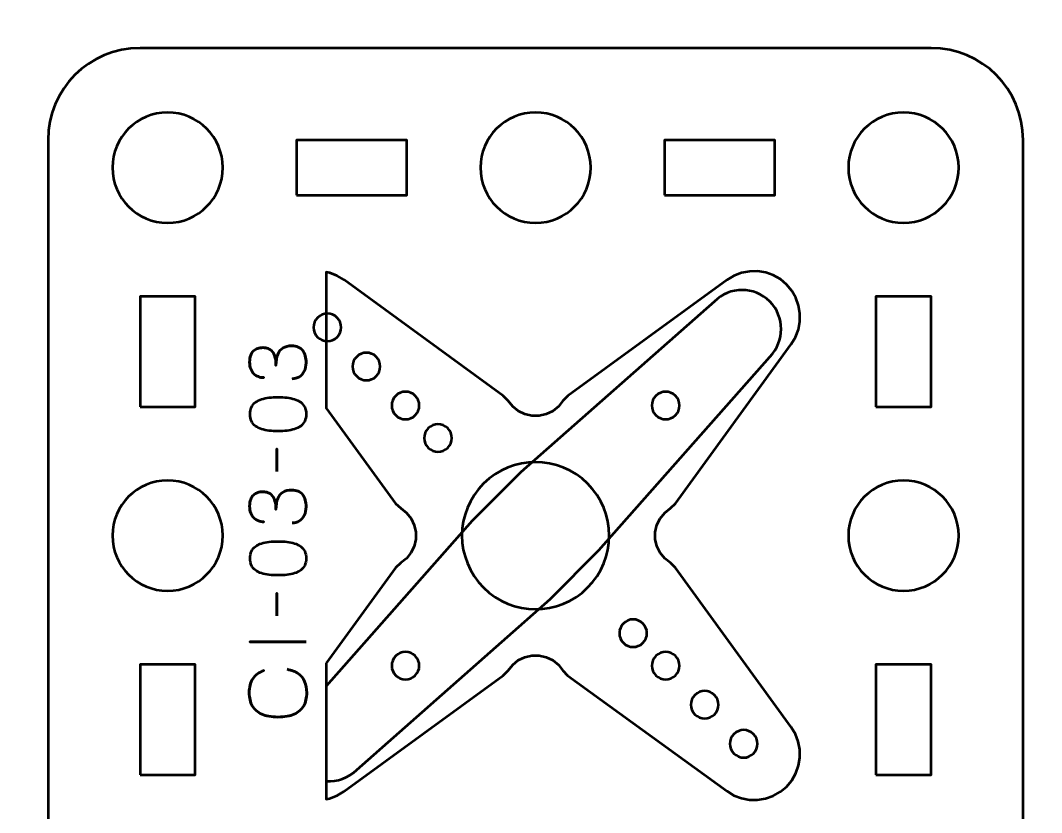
# Model space of a CAD drawing. Header units: centimetres. Extents: x -21 to 0, y -29.7 to 0.
# Drawn here: x -11.7 to -6.15, y -27.16 to -22.85 of the extents above; entities that cross this region are included whole.
import ezdxf

# ---------------------------------------------------------------- set-up
doc = ezdxf.new("R2010")
doc.units = ezdxf.units.CM
doc.header["$MEASUREMENT"] = 0
doc.layers.add('Layer 1', color=7, linetype='Continuous')

msp = doc.modelspace()

# ---------------------------------------------------------------- linework, layer by layer
at = {"layer": 'Layer 1', "color": 22, "lineweight": 53}
msp.add_open_spline([(-21.00001, -29.19995), (-21.00001, -29.19995), (-21.00001, -0.49992), (-21.00001, -0.49992), (-21.00001, -0.49992), (-21.00001, -0.22295), (-20.77692, 0.00004), (-20.49992, 0.00004), (-20.49992, 0.00004), (-20.49992, 0.00004), (-0.50006, 0.00004), (-0.50006, 0.00004), (-0.50006, 0.00004), (-0.22292, 0.00004), (0.00004, -0.22295), (0.00004, -0.49992), (0.00004, -0.49992), (0.00004, -0.49992), (0.00004, -29.19995), (0.00004, -29.19995), (0.00004, -29.19995), (0.00004, -29.47695), (-0.22292, -29.70004), (-0.50006, -29.70004), (-0.50006, -29.70004), (-0.50006, -29.70004), (-20.49992, -29.70004), (-20.49992, -29.70004), (-20.49992, -29.70004), (-20.77692, -29.70004), (-21.00001, -29.47695), (-21.00001, -29.19995)], degree=3, knots=[0, 0, 0, 0, 0.125, 0.125, 0.125, 0.125, 0.25, 0.25, 0.25, 0.25, 0.375, 0.375, 0.375, 0.375, 0.5, 0.5, 0.5, 0.5, 0.625, 0.625, 0.625, 0.625, 0.75, 0.75, 0.75, 0.75, 0.875, 0.875, 0.875, 0.875, 1, 1, 1, 1], dxfattribs=at)
at = {"layer": 'Layer 1', "color": 2, "lineweight": 53}
msp.add_open_spline([(-11.55001, -27.79994), (-11.55001, -27.79994), (-11.55001, -23.50007), (-11.55001, -23.50007), (-11.55001, -23.50007), (-11.55001, -23.22293), (-11.32692, -22.99997), (-11.04992, -22.99997), (-11.04992, -22.99997), (-11.04992, -22.99997), (-6.75005, -22.99997), (-6.75005, -22.99997), (-6.75005, -22.99997), (-6.47291, -22.99997), (-6.24995, -23.22293), (-6.24995, -23.50007), (-6.24995, -23.50007), (-6.24995, -23.50007), (-6.24995, -27.79994), (-6.24995, -27.79994), (-6.24995, -27.79994), (-6.24995, -28.07694), (-6.47291, -28.30003), (-6.75005, -28.30003), (-6.75005, -28.30003), (-6.75005, -28.30003), (-11.04992, -28.30003), (-11.04992, -28.30003), (-11.04992, -28.30003), (-11.32692, -28.30003), (-11.55001, -28.07694), (-11.55001, -27.79994)], degree=3, knots=[0, 0, 0, 0, 0.125, 0.125, 0.125, 0.125, 0.25, 0.25, 0.25, 0.25, 0.375, 0.375, 0.375, 0.375, 0.5, 0.5, 0.5, 0.5, 0.625, 0.625, 0.625, 0.625, 0.75, 0.75, 0.75, 0.75, 0.875, 0.875, 0.875, 0.875, 1, 1, 1, 1], dxfattribs=at)
at = {"layer": 'Layer 1', "lineweight": 53}
for points in [[(-10.89998, -23.35), (-10.73421, -23.35), (-10.59998, -23.48433), (-10.59998, -23.65), (-10.59998, -23.65), (-10.59998, -23.81563), (-10.73421, -23.95), (-10.89998, -23.95), (-10.89998, -23.95), (-11.06565, -23.95), (-11.19999, -23.81563), (-11.19999, -23.65), (-11.19999, -23.65), (-11.19999, -23.48433), (-11.06565, -23.35), (-10.89998, -23.35)], [(-8.89991, -23.35), (-8.73428, -23.35), (-8.59991, -23.48433), (-8.59991, -23.65), (-8.59991, -23.65), (-8.59991, -23.81563), (-8.73428, -23.95), (-8.89991, -23.95), (-8.89991, -23.95), (-9.06568, -23.95), (-9.19991, -23.81563), (-9.19991, -23.65), (-9.19991, -23.65), (-9.19991, -23.48433), (-9.06568, -23.35), (-8.89991, -23.35)], [(-6.89998, -23.35), (-6.73431, -23.35), (-6.59998, -23.48433), (-6.59998, -23.65), (-6.59998, -23.65), (-6.59998, -23.81563), (-6.73431, -23.95), (-6.89998, -23.95), (-6.89998, -23.95), (-7.06561, -23.95), (-7.19998, -23.81563), (-7.19998, -23.65), (-7.19998, -23.65), (-7.19998, -23.48433), (-7.06561, -23.35), (-6.89998, -23.35)], [(-10.19997, -23.80007), (-10.19997, -23.80007), (-10.19997, -23.50007), (-10.19997, -23.50007), (-10.19997, -23.50007), (-10.19997, -23.50007), (-9.59996, -23.50007), (-9.59996, -23.50007), (-9.59996, -23.50007), (-9.59996, -23.50007), (-9.59996, -23.80007), (-9.59996, -23.80007), (-9.59996, -23.80007), (-9.59996, -23.80007), (-10.19997, -23.80007), (-10.19997, -23.80007)], [(-8.2, -23.80007), (-8.2, -23.80007), (-8.2, -23.50007), (-8.2, -23.50007), (-8.2, -23.50007), (-8.2, -23.50007), (-7.6, -23.50007), (-7.6, -23.50007), (-7.6, -23.50007), (-7.6, -23.50007), (-7.6, -23.80007), (-7.6, -23.80007), (-7.6, -23.80007), (-7.6, -23.80007), (-8.2, -23.80007), (-8.2, -23.80007)], [(-11.04992, -24.95002), (-11.04992, -24.95002), (-11.04992, -24.35002), (-11.04992, -24.35002), (-11.04992, -24.35002), (-11.04992, -24.35002), (-10.74991, -24.35002), (-10.74991, -24.35002), (-10.74991, -24.35002), (-10.74991, -24.35002), (-10.74991, -24.95002), (-10.74991, -24.95002), (-10.74991, -24.95002), (-10.74991, -24.95002), (-11.04992, -24.95002), (-11.04992, -24.95002)], [(-7.05005, -24.95002), (-7.05005, -24.95002), (-7.05005, -24.35002), (-7.05005, -24.35002), (-7.05005, -24.35002), (-7.05005, -24.35002), (-6.75005, -24.35002), (-6.75005, -24.35002), (-6.75005, -24.35002), (-6.75005, -24.35002), (-6.75005, -24.95002), (-6.75005, -24.95002), (-6.75005, -24.95002), (-6.75005, -24.95002), (-7.05005, -24.95002), (-7.05005, -24.95002)], [(-10.89998, -25.34993), (-10.73421, -25.34993), (-10.59998, -25.4843), (-10.59998, -25.64993), (-10.59998, -25.64993), (-10.59998, -25.8157), (-10.73421, -25.94993), (-10.89998, -25.94993), (-10.89998, -25.94993), (-11.06565, -25.94993), (-11.19999, -25.8157), (-11.19999, -25.64993), (-11.19999, -25.64993), (-11.19999, -25.4843), (-11.06565, -25.34993), (-10.89998, -25.34993)], [(-6.89998, -25.34993), (-6.73431, -25.34993), (-6.59998, -25.4843), (-6.59998, -25.64993), (-6.59998, -25.64993), (-6.59998, -25.8157), (-6.73431, -25.94993), (-6.89998, -25.94993), (-6.89998, -25.94993), (-7.06561, -25.94993), (-7.19998, -25.8157), (-7.19998, -25.64993), (-7.19998, -25.64993), (-7.19998, -25.4843), (-7.06561, -25.34993), (-6.89998, -25.34993)], [(-11.04992, -26.94999), (-11.04992, -26.94999), (-11.04992, -26.34998), (-11.04992, -26.34998), (-11.04992, -26.34998), (-11.04992, -26.34998), (-10.74991, -26.34998), (-10.74991, -26.34998), (-10.74991, -26.34998), (-10.74991, -26.34998), (-10.74991, -26.94999), (-10.74991, -26.94999), (-10.74991, -26.94999), (-10.74991, -26.94999), (-11.04992, -26.94999), (-11.04992, -26.94999)], [(-7.05005, -26.94999), (-7.05005, -26.94999), (-7.05005, -26.34998), (-7.05005, -26.34998), (-7.05005, -26.34998), (-7.05005, -26.34998), (-6.75005, -26.34998), (-6.75005, -26.34998), (-6.75005, -26.34998), (-6.75005, -26.34998), (-6.75005, -26.94999), (-6.75005, -26.94999), (-6.75005, -26.94999), (-6.75005, -26.94999), (-7.05005, -26.94999), (-7.05005, -26.94999)]]:
    msp.add_open_spline(points, degree=3, knots=[0, 0, 0, 0, 0.25, 0.25, 0.25, 0.25, 0.5, 0.5, 0.5, 0.5, 0.75, 0.75, 0.75, 0.75, 1, 1, 1, 1], dxfattribs=at)
at = {"layer": 'Layer 1', "color": 30, "lineweight": 53}
for points, knots in [([(-10.03747, -26.34367), (-10.03747, -26.34367), (-9.66061, -25.82531), (-9.66061, -25.82531), (-9.66061, -25.82531), (-9.66061, -25.82531), (-9.6326, -25.79844), (-9.6326, -25.79844), (-9.6326, -25.79844), (-9.6326, -25.79844), (-9.60179, -25.77434), (-9.60179, -25.77434), (-9.60179, -25.77434), (-9.60179, -25.77434), (-9.57715, -25.7441), (-9.57715, -25.7441), (-9.57715, -25.7441), (-9.57715, -25.7441), (-9.55978, -25.70882), (-9.55978, -25.70882), (-9.55978, -25.70882), (-9.55978, -25.70882), (-9.55082, -25.6696), (-9.55082, -25.6696), (-9.55082, -25.6696), (-9.55082, -25.6696), (-9.55084, -25.63039), (-9.55084, -25.63039), (-9.55084, -25.63039), (-9.55084, -25.63039), (-9.55979, -25.59231), (-9.55979, -25.59231), (-9.55979, -25.59231), (-9.55979, -25.59231), (-9.5766, -25.55645), (-9.5766, -25.55645), (-9.5766, -25.55645), (-9.5766, -25.55645), (-9.6018, -25.52565), (-9.6018, -25.52565), (-9.6018, -25.52565), (-9.6018, -25.52565), (-9.6326, -25.50158), (-9.6326, -25.50158), (-9.6326, -25.50158), (-9.6326, -25.50158), (-9.66117, -25.47525), (-9.66117, -25.47525), (-9.66117, -25.47525), (-9.66117, -25.47525), (-10.03747, -24.95674), (-10.03747, -24.95674), (-10.03747, -24.95674), (-10.03747, -24.95674), (-10.03747, -24.21897), (-10.03747, -24.21897), (-10.03747, -24.21897), (-10.03747, -24.21897), (-10.01908, -24.22227), (-10.01908, -24.22227), (-10.01908, -24.22227), (-10.01908, -24.22227), (-9.9782, -24.23738), (-9.9782, -24.23738), (-9.9782, -24.23738), (-9.9782, -24.23738), (-9.94066, -24.26036), (-9.94066, -24.26036), (-9.94066, -24.26036), (-9.94066, -24.26036), (-9.07529, -24.88937), (-9.07529, -24.88937), (-9.07529, -24.88937), (-9.07529, -24.88937), (-9.04839, -24.91737), (-9.04839, -24.91737), (-9.04839, -24.91737), (-9.04839, -24.91737), (-9.02432, -24.94817), (-9.02432, -24.94817), (-9.02432, -24.94817), (-9.02432, -24.94817), (-8.99352, -24.97337), (-8.99352, -24.97337), (-8.99352, -24.97337), (-8.99352, -24.97337), (-8.95766, -24.99018), (-8.95766, -24.99018), (-8.95766, -24.99018), (-8.95766, -24.99018), (-8.91959, -24.99914), (-8.91959, -24.99914), (-8.91959, -24.99914), (-8.91959, -24.99914), (-8.88036, -24.99915), (-8.88036, -24.99915), (-8.88036, -24.99915), (-8.88036, -24.99915), (-8.84171, -24.99075), (-8.84171, -24.99075), (-8.84171, -24.99075), (-8.84171, -24.99075), (-8.80642, -24.97338), (-8.80642, -24.97338), (-8.80642, -24.97338), (-8.80642, -24.97338), (-8.77563, -24.94818), (-8.77563, -24.94818), (-8.77563, -24.94818), (-8.77563, -24.94818), (-8.75154, -24.91737), (-8.75154, -24.91737), (-8.75154, -24.91737), (-8.75154, -24.91737), (-8.72466, -24.88937), (-8.72466, -24.88937), (-8.72466, -24.88937), (-8.72466, -24.88937), (-7.85928, -24.26036), (-7.85928, -24.26036), (-7.85928, -24.26036), (-7.85928, -24.26036), (-7.82176, -24.2374), (-7.82176, -24.2374), (-7.82176, -24.2374), (-7.82176, -24.2374), (-7.78032, -24.2217), (-7.78032, -24.2217), (-7.78032, -24.2217), (-7.78032, -24.2217), (-7.73662, -24.21388), (-7.73662, -24.21388), (-7.73662, -24.21388), (-7.73662, -24.21388), (-7.69238, -24.21331), (-7.69238, -24.21331), (-7.69238, -24.21331), (-7.69238, -24.21331), (-7.64924, -24.22059), (-7.64924, -24.22059), (-7.64924, -24.22059), (-7.64924, -24.22059), (-7.60779, -24.23516), (-7.60779, -24.23516), (-7.60779, -24.23516), (-7.60779, -24.23516), (-7.56915, -24.257), (-7.56915, -24.257), (-7.56915, -24.257), (-7.56915, -24.257), (-7.53555, -24.285), (-7.53555, -24.285), (-7.53555, -24.285), (-7.53555, -24.285), (-7.50698, -24.31917), (-7.50698, -24.31917), (-7.50698, -24.31917), (-7.50698, -24.31917), (-7.48512, -24.35783), (-7.48512, -24.35783), (-7.48512, -24.35783), (-7.48512, -24.35783), (-7.47056, -24.39927), (-7.47056, -24.39927), (-7.47056, -24.39927), (-7.47056, -24.39927), (-7.46329, -24.44241), (-7.46329, -24.44241), (-7.46329, -24.44241), (-7.46329, -24.44241), (-7.46385, -24.48665), (-7.46385, -24.48665), (-7.46385, -24.48665), (-7.46385, -24.48665), (-7.47168, -24.53034), (-7.47168, -24.53034), (-7.47168, -24.53034), (-7.47168, -24.53034), (-7.48736, -24.57179), (-7.48736, -24.57179), (-7.48736, -24.57179), (-7.48736, -24.57179), (-7.51033, -24.60931), (-7.51033, -24.60931), (-7.51033, -24.60931), (-7.51033, -24.60931), (-8.13934, -25.47469), (-8.13934, -25.47469), (-8.13934, -25.47469), (-8.13934, -25.47469), (-8.16734, -25.50157), (-8.16734, -25.50157), (-8.16734, -25.50157), (-8.16734, -25.50157), (-8.19816, -25.52566), (-8.19816, -25.52566), (-8.19816, -25.52566), (-8.19816, -25.52566), (-8.22334, -25.55646), (-8.22334, -25.55646), (-8.22334, -25.55646), (-8.22334, -25.55646), (-8.24072, -25.59175), (-8.24072, -25.59175), (-8.24072, -25.59175), (-8.24072, -25.59175), (-8.24912, -25.6304), (-8.24912, -25.6304), (-8.24912, -25.6304), (-8.24912, -25.6304), (-8.24912, -25.66962), (-8.24912, -25.66962), (-8.24912, -25.66962), (-8.24912, -25.66962), (-8.24014, -25.70769), (-8.24014, -25.70769), (-8.24014, -25.70769), (-8.24014, -25.70769), (-8.22335, -25.74354), (-8.22335, -25.74354), (-8.22335, -25.74354), (-8.22335, -25.74354), (-8.19814, -25.77434), (-8.19814, -25.77434), (-8.19814, -25.77434), (-8.19814, -25.77434), (-8.16734, -25.79843), (-8.16734, -25.79843), (-8.16734, -25.79843), (-8.16734, -25.79843), (-8.1399, -25.82475), (-8.1399, -25.82475), (-8.1399, -25.82475), (-8.1399, -25.82475), (-7.51034, -26.69068), (-7.51034, -26.69068), (-7.51034, -26.69068), (-7.51034, -26.69068), (-7.48737, -26.72822), (-7.48737, -26.72822), (-7.48737, -26.72822), (-7.48737, -26.72822), (-7.47225, -26.76911), (-7.47225, -26.76911), (-7.47225, -26.76911), (-7.47225, -26.76911), (-7.46441, -26.81279), (-7.46441, -26.81279), (-7.46441, -26.81279), (-7.46441, -26.81279), (-7.46384, -26.85704), (-7.46384, -26.85704), (-7.46384, -26.85704), (-7.46384, -26.85704), (-7.47112, -26.90017), (-7.47112, -26.90017), (-7.47112, -26.90017), (-7.47112, -26.90017), (-7.4857, -26.94162), (-7.4857, -26.94162), (-7.4857, -26.94162), (-7.4857, -26.94162), (-7.50753, -26.98027), (-7.50753, -26.98027), (-7.50753, -26.98027), (-7.50753, -26.98027), (-7.53609, -27.01444), (-7.53609, -27.01444), (-7.53609, -27.01444), (-7.53609, -27.01444), (-7.56971, -27.04244), (-7.56971, -27.04244), (-7.56971, -27.04244), (-7.56971, -27.04244), (-7.60836, -27.06428), (-7.60836, -27.06428), (-7.60836, -27.06428), (-7.60836, -27.06428), (-7.6498, -27.07885), (-7.6498, -27.07885), (-7.6498, -27.07885), (-7.6498, -27.07885), (-7.69349, -27.08669), (-7.69349, -27.08669), (-7.69349, -27.08669), (-7.69349, -27.08669), (-7.73774, -27.08612), (-7.73774, -27.08612), (-7.73774, -27.08612), (-7.73774, -27.08612), (-7.78086, -27.07773), (-7.78086, -27.07773), (-7.78086, -27.07773), (-7.78086, -27.07773), (-7.82176, -27.0626), (-7.82176, -27.0626), (-7.82176, -27.0626), (-7.82176, -27.0626), (-7.85929, -27.03963), (-7.85929, -27.03963), (-7.85929, -27.03963), (-7.85929, -27.03963), (-8.72578, -26.41063), (-8.72578, -26.41063), (-8.72578, -26.41063), (-8.72578, -26.41063), (-8.75154, -26.38263), (-8.75154, -26.38263), (-8.75154, -26.38263), (-8.75154, -26.38263), (-8.77562, -26.35182), (-8.77562, -26.35182), (-8.77562, -26.35182), (-8.77562, -26.35182), (-8.80643, -26.32662), (-8.80643, -26.32662), (-8.80643, -26.32662), (-8.80643, -26.32662), (-8.84227, -26.30982), (-8.84227, -26.30982), (-8.84227, -26.30982), (-8.84227, -26.30982), (-8.88036, -26.30086), (-8.88036, -26.30086), (-8.88036, -26.30086), (-8.88036, -26.30086), (-8.91957, -26.30085), (-8.91957, -26.30085), (-8.91957, -26.30085), (-8.91957, -26.30085), (-8.95878, -26.30982), (-8.95878, -26.30982), (-8.95878, -26.30982), (-8.95878, -26.30982), (-8.99407, -26.32718), (-8.99407, -26.32718), (-8.99407, -26.32718), (-8.99407, -26.32718), (-9.02432, -26.35182), (-9.02432, -26.35182), (-9.02432, -26.35182), (-9.02432, -26.35182), (-9.0484, -26.38263), (-9.0484, -26.38263), (-9.0484, -26.38263), (-9.0484, -26.38263), (-9.07529, -26.41063), (-9.07529, -26.41063), (-9.07529, -26.41063), (-9.07529, -26.41063), (-9.94123, -27.04021), (-9.94123, -27.04021), (-9.94123, -27.04021), (-9.94123, -27.04021), (-9.97875, -27.06317), (-9.97875, -27.06317), (-9.97875, -27.06317), (-9.97875, -27.06317), (-10.0202, -27.07886), (-10.0202, -27.07886), (-10.0202, -27.07886), (-10.0202, -27.07886), (-10.03747, -27.08195), (-10.03747, -27.08195), (-10.03747, -27.08195), (-10.03747, -27.08195), (-10.03747, -26.34367), (-10.03747, -26.34367)], [0, 0, 0, 0, 0.0108696, 0.0108696, 0.0108696, 0.0108696, 0.0217391, 0.0217391, 0.0217391, 0.0217391, 0.0326087, 0.0326087, 0.0326087, 0.0326087, 0.0434783, 0.0434783, 0.0434783, 0.0434783, 0.0543478, 0.0543478, 0.0543478, 0.0543478, 0.0652174, 0.0652174, 0.0652174, 0.0652174, 0.076087, 0.076087, 0.076087, 0.076087, 0.0869565, 0.0869565, 0.0869565, 0.0869565, 0.0978261, 0.0978261, 0.0978261, 0.0978261, 0.1086957, 0.1086957, 0.1086957, 0.1086957, 0.1195652, 0.1195652, 0.1195652, 0.1195652, 0.1304348, 0.1304348, 0.1304348, 0.1304348, 0.1413043, 0.1413043, 0.1413043, 0.1413043, 0.1521739, 0.1521739, 0.1521739, 0.1521739, 0.1630435, 0.1630435, 0.1630435, 0.1630435, 0.173913, 0.173913, 0.173913, 0.173913, 0.1847826, 0.1847826, 0.1847826, 0.1847826, 0.1956522, 0.1956522, 0.1956522, 0.1956522, 0.2065217, 0.2065217, 0.2065217, 0.2065217, 0.2173913, 0.2173913, 0.2173913, 0.2173913, 0.2282609, 0.2282609, 0.2282609, 0.2282609, 0.2391304, 0.2391304, 0.2391304, 0.2391304, 0.25, 0.25, 0.25, 0.25, 0.2608696, 0.2608696, 0.2608696, 0.2608696, 0.2717391, 0.2717391, 0.2717391, 0.2717391, 0.2826087, 0.2826087, 0.2826087, 0.2826087, 0.2934783, 0.2934783, 0.2934783, 0.2934783, 0.3043478, 0.3043478, 0.3043478, 0.3043478, 0.3152174, 0.3152174, 0.3152174, 0.3152174, 0.326087, 0.326087, 0.326087, 0.326087, 0.3369565, 0.3369565, 0.3369565, 0.3369565, 0.3478261, 0.3478261, 0.3478261, 0.3478261, 0.3586957, 0.3586957, 0.3586957, 0.3586957, 0.3695652, 0.3695652, 0.3695652, 0.3695652, 0.3804348, 0.3804348, 0.3804348, 0.3804348, 0.3913043, 0.3913043, 0.3913043, 0.3913043, 0.4021739, 0.4021739, 0.4021739, 0.4021739, 0.4130435, 0.4130435, 0.4130435, 0.4130435, 0.423913, 0.423913, 0.423913, 0.423913, 0.4347826, 0.4347826, 0.4347826, 0.4347826, 0.4456522, 0.4456522, 0.4456522, 0.4456522, 0.4565217, 0.4565217, 0.4565217, 0.4565217, 0.4673913, 0.4673913, 0.4673913, 0.4673913, 0.4782609, 0.4782609, 0.4782609, 0.4782609, 0.4891304, 0.4891304, 0.4891304, 0.4891304, 0.5, 0.5, 0.5, 0.5, 0.5108696, 0.5108696, 0.5108696, 0.5108696, 0.5217391, 0.5217391, 0.5217391, 0.5217391, 0.5326087, 0.5326087, 0.5326087, 0.5326087, 0.5434783, 0.5434783, 0.5434783, 0.5434783, 0.5543478, 0.5543478, 0.5543478, 0.5543478, 0.5652174, 0.5652174, 0.5652174, 0.5652174, 0.576087, 0.576087, 0.576087, 0.576087, 0.5869565, 0.5869565, 0.5869565, 0.5869565, 0.5978261, 0.5978261, 0.5978261, 0.5978261, 0.6086957, 0.6086957, 0.6086957, 0.6086957, 0.6195652, 0.6195652, 0.6195652, 0.6195652, 0.6304348, 0.6304348, 0.6304348, 0.6304348, 0.6413043, 0.6413043, 0.6413043, 0.6413043, 0.6521739, 0.6521739, 0.6521739, 0.6521739, 0.6630435, 0.6630435, 0.6630435, 0.6630435, 0.673913, 0.673913, 0.673913, 0.673913, 0.6847826, 0.6847826, 0.6847826, 0.6847826, 0.6956522, 0.6956522, 0.6956522, 0.6956522, 0.7065217, 0.7065217, 0.7065217, 0.7065217, 0.7173913, 0.7173913, 0.7173913, 0.7173913, 0.7282609, 0.7282609, 0.7282609, 0.7282609, 0.7391304, 0.7391304, 0.7391304, 0.7391304, 0.75, 0.75, 0.75, 0.75, 0.7608696, 0.7608696, 0.7608696, 0.7608696, 0.7717391, 0.7717391, 0.7717391, 0.7717391, 0.7826087, 0.7826087, 0.7826087, 0.7826087, 0.7934783, 0.7934783, 0.7934783, 0.7934783, 0.8043478, 0.8043478, 0.8043478, 0.8043478, 0.8152174, 0.8152174, 0.8152174, 0.8152174, 0.826087, 0.826087, 0.826087, 0.826087, 0.8369565, 0.8369565, 0.8369565, 0.8369565, 0.8478261, 0.8478261, 0.8478261, 0.8478261, 0.8586957, 0.8586957, 0.8586957, 0.8586957, 0.8695652, 0.8695652, 0.8695652, 0.8695652, 0.8804348, 0.8804348, 0.8804348, 0.8804348, 0.8913043, 0.8913043, 0.8913043, 0.8913043, 0.9021739, 0.9021739, 0.9021739, 0.9021739, 0.9130435, 0.9130435, 0.9130435, 0.9130435, 0.923913, 0.923913, 0.923913, 0.923913, 0.9347826, 0.9347826, 0.9347826, 0.9347826, 0.9456522, 0.9456522, 0.9456522, 0.9456522, 0.9565217, 0.9565217, 0.9565217, 0.9565217, 0.9673913, 0.9673913, 0.9673913, 0.9673913, 0.9782609, 0.9782609, 0.9782609, 0.9782609, 0.9891304, 0.9891304, 0.9891304, 0.9891304, 1, 1, 1, 1]), ([(-8.55527, -25.72955), (-8.55527, -25.72955), (-8.82043, -25.99471), (-8.82043, -25.99471), (-8.82043, -25.99471), (-8.82043, -25.99471), (-9.87225, -26.92279), (-9.87225, -26.92279), (-9.87225, -26.92279), (-9.91742, -26.96796), (-9.97816, -26.98847), (-10.03747, -26.98433), (-10.03747, -26.98433), (-10.03747, -26.98433), (-10.03747, -26.46893), (-10.03747, -26.46893), (-10.03747, -26.46893), (-10.03747, -26.46893), (-9.24469, -25.57045), (-9.24469, -25.57045), (-9.24469, -25.57045), (-9.24469, -25.57045), (-8.97953, -25.30529), (-8.97953, -25.30529), (-8.97953, -25.30529), (-8.97953, -25.30529), (-7.92771, -24.37721), (-7.92771, -24.37721), (-7.92771, -24.37721), (-7.84495, -24.29445), (-7.70995, -24.29445), (-7.62719, -24.37721), (-7.62719, -24.37721), (-7.54443, -24.45997), (-7.54443, -24.59497), (-7.62719, -24.67773), (-7.62719, -24.67773), (-7.62719, -24.67773), (-8.55527, -25.72955), (-8.55527, -25.72955)], [0, 0, 0, 0, 0.1, 0.1, 0.1, 0.1, 0.2, 0.2, 0.2, 0.2, 0.3, 0.3, 0.3, 0.3, 0.4, 0.4, 0.4, 0.4, 0.5, 0.5, 0.5, 0.5, 0.6, 0.6, 0.6, 0.6, 0.7, 0.7, 0.7, 0.7, 0.8, 0.8, 0.8, 0.8, 0.9, 0.9, 0.9, 0.9, 1, 1, 1, 1]), ([(-10.22378, -24.79724), (-10.20854, -24.79717), (-10.19528, -24.79364), (-10.18378, -24.78666), (-10.18378, -24.78666), (-10.17235, -24.77967), (-10.16339, -24.76972), (-10.15697, -24.75674), (-10.15697, -24.75674), (-10.15055, -24.74376), (-10.1473, -24.72817), (-10.14716, -24.71003), (-10.14716, -24.71003), (-10.14716, -24.69642), (-10.14857, -24.68407), (-10.15153, -24.67285), (-10.15153, -24.67285), (-10.1545, -24.6617), (-10.15908, -24.65211), (-10.16536, -24.64399), (-10.16536, -24.64399), (-10.17164, -24.63588), (-10.17976, -24.62967), (-10.18963, -24.62523), (-10.18963, -24.62523), (-10.19958, -24.62085), (-10.21151, -24.61867), (-10.22548, -24.6186), (-10.22548, -24.6186), (-10.2441, -24.61852), (-10.25984, -24.62233), (-10.27261, -24.62988), (-10.27261, -24.62988), (-10.28538, -24.63743), (-10.29497, -24.64915), (-10.30153, -24.66488), (-10.30153, -24.66488), (-10.3081, -24.68061), (-10.31141, -24.70079), (-10.31141, -24.72527), (-10.31141, -24.72527), (-10.31134, -24.707), (-10.31303, -24.69169), (-10.31649, -24.6792), (-10.31649, -24.6792), (-10.31995, -24.66678), (-10.32482, -24.65684), (-10.33117, -24.64936), (-10.33117, -24.64936), (-10.33745, -24.64188), (-10.34493, -24.63645), (-10.35353, -24.6332), (-10.35353, -24.6332), (-10.36207, -24.62988), (-10.37145, -24.62826), (-10.38168, -24.62833), (-10.38168, -24.62833), (-10.39192, -24.62826), (-10.40137, -24.62967), (-10.41012, -24.63249), (-10.41012, -24.63249), (-10.41887, -24.63525), (-10.42656, -24.63976), (-10.43312, -24.6459), (-10.43312, -24.6459), (-10.43968, -24.65204), (-10.44483, -24.66015), (-10.4485, -24.6701), (-10.4485, -24.6701), (-10.45217, -24.68012), (-10.454, -24.69233), (-10.45407, -24.70665), (-10.45407, -24.70665), (-10.454, -24.7209), (-10.45189, -24.73339), (-10.44779, -24.74397), (-10.44779, -24.74397), (-10.4437, -24.75463), (-10.43813, -24.76337), (-10.431, -24.77043), (-10.431, -24.77043), (-10.42388, -24.77741), (-10.41576, -24.78264), (-10.40659, -24.78609), (-10.40659, -24.78609), (-10.39742, -24.78962), (-10.38768, -24.79131), (-10.37745, -24.79131), (-10.37745, -24.79131), (-10.38768, -24.79131), (-10.39742, -24.78962), (-10.40659, -24.78609), (-10.40659, -24.78609), (-10.41576, -24.78264), (-10.42388, -24.77741), (-10.431, -24.77043), (-10.431, -24.77043), (-10.43813, -24.76337), (-10.4437, -24.75463), (-10.44779, -24.74397), (-10.44779, -24.74397), (-10.45189, -24.73339), (-10.454, -24.7209), (-10.45407, -24.70665), (-10.45407, -24.70665), (-10.454, -24.69233), (-10.45217, -24.68012), (-10.4485, -24.6701), (-10.4485, -24.6701), (-10.44483, -24.66015), (-10.43968, -24.65204), (-10.43312, -24.6459), (-10.43312, -24.6459), (-10.42656, -24.63976), (-10.41887, -24.63525), (-10.41012, -24.63249), (-10.41012, -24.63249), (-10.40137, -24.62967), (-10.39192, -24.62826), (-10.38168, -24.62833), (-10.38168, -24.62833), (-10.37145, -24.62826), (-10.36207, -24.62988), (-10.35353, -24.6332), (-10.35353, -24.6332), (-10.34493, -24.63645), (-10.33745, -24.64188), (-10.33117, -24.64936), (-10.33117, -24.64936), (-10.32482, -24.65684), (-10.31995, -24.66678), (-10.31649, -24.6792), (-10.31649, -24.6792), (-10.31303, -24.69169), (-10.31134, -24.707), (-10.31141, -24.72527), (-10.31141, -24.72527), (-10.31141, -24.70079), (-10.3081, -24.68061), (-10.30153, -24.66488), (-10.30153, -24.66488), (-10.29497, -24.64915), (-10.28538, -24.63743), (-10.27261, -24.62988), (-10.27261, -24.62988), (-10.25984, -24.62233), (-10.2441, -24.61852), (-10.22548, -24.6186), (-10.22548, -24.6186), (-10.21151, -24.61867), (-10.19958, -24.62085), (-10.18963, -24.62523), (-10.18963, -24.62523), (-10.17976, -24.62967), (-10.17164, -24.63588), (-10.16536, -24.64399), (-10.16536, -24.64399), (-10.15908, -24.65211), (-10.1545, -24.6617), (-10.15153, -24.67285), (-10.15153, -24.67285), (-10.14857, -24.68407), (-10.14716, -24.69642), (-10.14716, -24.71003), (-10.14716, -24.71003), (-10.1473, -24.72817), (-10.15055, -24.74376), (-10.15697, -24.75674), (-10.15697, -24.75674), (-10.16339, -24.76972), (-10.17235, -24.77967), (-10.18378, -24.78666), (-10.18378, -24.78666), (-10.19528, -24.79364), (-10.20854, -24.79717), (-10.22378, -24.79724)], [0, 0, 0, 0, 0.0227273, 0.0227273, 0.0227273, 0.0227273, 0.0454545, 0.0454545, 0.0454545, 0.0454545, 0.0681818, 0.0681818, 0.0681818, 0.0681818, 0.0909091, 0.0909091, 0.0909091, 0.0909091, 0.1136364, 0.1136364, 0.1136364, 0.1136364, 0.1363636, 0.1363636, 0.1363636, 0.1363636, 0.1590909, 0.1590909, 0.1590909, 0.1590909, 0.1818182, 0.1818182, 0.1818182, 0.1818182, 0.2045455, 0.2045455, 0.2045455, 0.2045455, 0.2272727, 0.2272727, 0.2272727, 0.2272727, 0.25, 0.25, 0.25, 0.25, 0.2727273, 0.2727273, 0.2727273, 0.2727273, 0.2954545, 0.2954545, 0.2954545, 0.2954545, 0.3181818, 0.3181818, 0.3181818, 0.3181818, 0.3409091, 0.3409091, 0.3409091, 0.3409091, 0.3636364, 0.3636364, 0.3636364, 0.3636364, 0.3863636, 0.3863636, 0.3863636, 0.3863636, 0.4090909, 0.4090909, 0.4090909, 0.4090909, 0.4318182, 0.4318182, 0.4318182, 0.4318182, 0.4545455, 0.4545455, 0.4545455, 0.4545455, 0.4772727, 0.4772727, 0.4772727, 0.4772727, 0.5, 0.5, 0.5, 0.5, 0.5227273, 0.5227273, 0.5227273, 0.5227273, 0.5454545, 0.5454545, 0.5454545, 0.5454545, 0.5681818, 0.5681818, 0.5681818, 0.5681818, 0.5909091, 0.5909091, 0.5909091, 0.5909091, 0.6136364, 0.6136364, 0.6136364, 0.6136364, 0.6363636, 0.6363636, 0.6363636, 0.6363636, 0.6590909, 0.6590909, 0.6590909, 0.6590909, 0.6818182, 0.6818182, 0.6818182, 0.6818182, 0.7045455, 0.7045455, 0.7045455, 0.7045455, 0.7272727, 0.7272727, 0.7272727, 0.7272727, 0.75, 0.75, 0.75, 0.75, 0.7727273, 0.7727273, 0.7727273, 0.7727273, 0.7954545, 0.7954545, 0.7954545, 0.7954545, 0.8181818, 0.8181818, 0.8181818, 0.8181818, 0.8409091, 0.8409091, 0.8409091, 0.8409091, 0.8636364, 0.8636364, 0.8636364, 0.8636364, 0.8863636, 0.8863636, 0.8863636, 0.8863636, 0.9090909, 0.9090909, 0.9090909, 0.9090909, 0.9318182, 0.9318182, 0.9318182, 0.9318182, 0.9545455, 0.9545455, 0.9545455, 0.9545455, 0.9772727, 0.9772727, 0.9772727, 0.9772727, 1, 1, 1, 1]), ([(-10.14716, -24.98985), (-10.14723, -24.97504), (-10.14984, -24.96227), (-10.15492, -24.95161), (-10.15492, -24.95161), (-10.16, -24.94103), (-10.16727, -24.93221), (-10.17651, -24.92516), (-10.17651, -24.92516), (-10.18582, -24.91817), (-10.19683, -24.91267), (-10.20953, -24.90858), (-10.20953, -24.90858), (-10.22223, -24.90455), (-10.23613, -24.90166), (-10.25137, -24.90004), (-10.25137, -24.90004), (-10.26661, -24.89834), (-10.28263, -24.8975), (-10.29956, -24.89757), (-10.29956, -24.89757), (-10.31642, -24.8975), (-10.33244, -24.89834), (-10.34761, -24.90004), (-10.34761, -24.90004), (-10.36278, -24.90166), (-10.37675, -24.90455), (-10.38945, -24.90858), (-10.38945, -24.90858), (-10.40208, -24.91267), (-10.41308, -24.91817), (-10.42247, -24.92516), (-10.42247, -24.92516), (-10.43178, -24.93221), (-10.43905, -24.94103), (-10.44413, -24.95161), (-10.44413, -24.95161), (-10.44928, -24.96227), (-10.45189, -24.97504), (-10.45196, -24.98985), (-10.45196, -24.98985), (-10.45189, -25.00467), (-10.44928, -25.01744), (-10.44413, -25.0281), (-10.44413, -25.0281), (-10.43905, -25.03868), (-10.43178, -25.0475), (-10.42247, -25.05455), (-10.42247, -25.05455), (-10.41308, -25.06154), (-10.40208, -25.06704), (-10.38945, -25.07113), (-10.38945, -25.07113), (-10.37675, -25.07516), (-10.36278, -25.07805), (-10.34761, -25.07967), (-10.34761, -25.07967), (-10.33244, -25.08136), (-10.31642, -25.08221), (-10.29956, -25.08214), (-10.29956, -25.08214), (-10.28263, -25.08221), (-10.26661, -25.08136), (-10.25137, -25.07967), (-10.25137, -25.07967), (-10.23613, -25.07805), (-10.22223, -25.07516), (-10.20953, -25.07113), (-10.20953, -25.07113), (-10.19683, -25.06704), (-10.18582, -25.06154), (-10.17651, -25.05455), (-10.17651, -25.05455), (-10.16727, -25.0475), (-10.16, -25.03868), (-10.15492, -25.0281), (-10.15492, -25.0281), (-10.14984, -25.01744), (-10.14723, -25.00467), (-10.14716, -24.98985)], [0, 0, 0, 0, 0.05, 0.05, 0.05, 0.05, 0.1, 0.1, 0.1, 0.1, 0.15, 0.15, 0.15, 0.15, 0.2, 0.2, 0.2, 0.2, 0.25, 0.25, 0.25, 0.25, 0.3, 0.3, 0.3, 0.3, 0.35, 0.35, 0.35, 0.35, 0.4, 0.4, 0.4, 0.4, 0.45, 0.45, 0.45, 0.45, 0.5, 0.5, 0.5, 0.5, 0.55, 0.55, 0.55, 0.55, 0.6, 0.6, 0.6, 0.6, 0.65, 0.65, 0.65, 0.65, 0.7, 0.7, 0.7, 0.7, 0.75, 0.75, 0.75, 0.75, 0.8, 0.8, 0.8, 0.8, 0.85, 0.85, 0.85, 0.85, 0.9, 0.9, 0.9, 0.9, 0.95, 0.95, 0.95, 0.95, 1, 1, 1, 1]), ([(-10.14716, -24.98985), (-10.14723, -24.97504), (-10.14984, -24.96227), (-10.15492, -24.95161), (-10.15492, -24.95161), (-10.16, -24.94103), (-10.16727, -24.93221), (-10.17651, -24.92516), (-10.17651, -24.92516), (-10.18582, -24.91817), (-10.19683, -24.91267), (-10.20953, -24.90858), (-10.20953, -24.90858), (-10.22223, -24.90455), (-10.23613, -24.90166), (-10.25137, -24.90004), (-10.25137, -24.90004), (-10.26661, -24.89834), (-10.28263, -24.8975), (-10.29956, -24.89757), (-10.29956, -24.89757), (-10.31642, -24.8975), (-10.33244, -24.89834), (-10.34761, -24.90004), (-10.34761, -24.90004), (-10.36278, -24.90166), (-10.37675, -24.90455), (-10.38945, -24.90858), (-10.38945, -24.90858), (-10.40208, -24.91267), (-10.41308, -24.91817), (-10.42247, -24.92516), (-10.42247, -24.92516), (-10.43178, -24.93221), (-10.43905, -24.94103), (-10.44413, -24.95161), (-10.44413, -24.95161), (-10.44928, -24.96227), (-10.45189, -24.97504), (-10.45196, -24.98985), (-10.45196, -24.98985), (-10.45189, -25.00467), (-10.44928, -25.01744), (-10.44413, -25.0281), (-10.44413, -25.0281), (-10.43905, -25.03868), (-10.43178, -25.0475), (-10.42247, -25.05455), (-10.42247, -25.05455), (-10.41308, -25.06154), (-10.40208, -25.06704), (-10.38945, -25.07113), (-10.38945, -25.07113), (-10.37675, -25.07516), (-10.36278, -25.07805), (-10.34761, -25.07967), (-10.34761, -25.07967), (-10.33244, -25.08136), (-10.31642, -25.08221), (-10.29956, -25.08214), (-10.29956, -25.08214), (-10.28263, -25.08221), (-10.26661, -25.08136), (-10.25137, -25.07967), (-10.25137, -25.07967), (-10.23613, -25.07805), (-10.22223, -25.07516), (-10.20953, -25.07113), (-10.20953, -25.07113), (-10.19683, -25.06704), (-10.18582, -25.06154), (-10.17651, -25.05455), (-10.17651, -25.05455), (-10.16727, -25.0475), (-10.16, -25.03868), (-10.15492, -25.0281), (-10.15492, -25.0281), (-10.14984, -25.01744), (-10.14723, -25.00467), (-10.14716, -24.98985)], [0, 0, 0, 0, 0.05, 0.05, 0.05, 0.05, 0.1, 0.1, 0.1, 0.1, 0.15, 0.15, 0.15, 0.15, 0.2, 0.2, 0.2, 0.2, 0.25, 0.25, 0.25, 0.25, 0.3, 0.3, 0.3, 0.3, 0.35, 0.35, 0.35, 0.35, 0.4, 0.4, 0.4, 0.4, 0.45, 0.45, 0.45, 0.45, 0.5, 0.5, 0.5, 0.5, 0.55, 0.55, 0.55, 0.55, 0.6, 0.6, 0.6, 0.6, 0.65, 0.65, 0.65, 0.65, 0.7, 0.7, 0.7, 0.7, 0.75, 0.75, 0.75, 0.75, 0.8, 0.8, 0.8, 0.8, 0.85, 0.85, 0.85, 0.85, 0.9, 0.9, 0.9, 0.9, 0.95, 0.95, 0.95, 0.95, 1, 1, 1, 1]), ([(-10.30676, -25.30227), (-10.30676, -25.30227), (-10.30676, -25.17908), (-10.30676, -25.17908), (-10.30676, -25.17908), (-10.30676, -25.17908), (-10.30676, -25.30227), (-10.30676, -25.30227)], [0, 0, 0, 0, 0.5, 0.5, 0.5, 0.5, 1, 1, 1, 1]), ([(-10.22378, -25.58082), (-10.20854, -25.58075), (-10.19528, -25.57722), (-10.18378, -25.57024), (-10.18378, -25.57024), (-10.17235, -25.56325), (-10.16339, -25.5533), (-10.15697, -25.54032), (-10.15697, -25.54032), (-10.15055, -25.52734), (-10.1473, -25.51175), (-10.14716, -25.49361), (-10.14716, -25.49361), (-10.14716, -25.48), (-10.14857, -25.46765), (-10.15153, -25.45643), (-10.15153, -25.45643), (-10.1545, -25.44528), (-10.15908, -25.43569), (-10.16536, -25.42757), (-10.16536, -25.42757), (-10.17164, -25.41946), (-10.17976, -25.41325), (-10.18963, -25.40881), (-10.18963, -25.40881), (-10.19958, -25.40443), (-10.21151, -25.40225), (-10.22548, -25.40218), (-10.22548, -25.40218), (-10.2441, -25.4021), (-10.25984, -25.40591), (-10.27261, -25.41346), (-10.27261, -25.41346), (-10.28538, -25.42101), (-10.29497, -25.43273), (-10.30153, -25.44846), (-10.30153, -25.44846), (-10.3081, -25.46419), (-10.31141, -25.48437), (-10.31141, -25.50885), (-10.31141, -25.50885), (-10.31134, -25.49058), (-10.31303, -25.47527), (-10.31649, -25.46278), (-10.31649, -25.46278), (-10.31995, -25.45036), (-10.32482, -25.44042), (-10.33117, -25.43294), (-10.33117, -25.43294), (-10.33745, -25.42546), (-10.34493, -25.42003), (-10.35353, -25.41678), (-10.35353, -25.41678), (-10.36207, -25.41346), (-10.37145, -25.41184), (-10.38168, -25.41191), (-10.38168, -25.41191), (-10.39192, -25.41184), (-10.40137, -25.41325), (-10.41012, -25.41607), (-10.41012, -25.41607), (-10.41887, -25.41883), (-10.42656, -25.42334), (-10.43312, -25.42948), (-10.43312, -25.42948), (-10.43968, -25.43562), (-10.44483, -25.44373), (-10.4485, -25.45368), (-10.4485, -25.45368), (-10.45217, -25.4637), (-10.454, -25.47591), (-10.45407, -25.49023), (-10.45407, -25.49023), (-10.454, -25.50448), (-10.45189, -25.51697), (-10.44779, -25.52755), (-10.44779, -25.52755), (-10.4437, -25.53821), (-10.43813, -25.54695), (-10.431, -25.55401), (-10.431, -25.55401), (-10.42388, -25.56099), (-10.41576, -25.56622), (-10.40659, -25.56967), (-10.40659, -25.56967), (-10.39742, -25.5732), (-10.38768, -25.57489), (-10.37745, -25.57489), (-10.37745, -25.57489), (-10.38768, -25.57489), (-10.39742, -25.5732), (-10.40659, -25.56967), (-10.40659, -25.56967), (-10.41576, -25.56622), (-10.42388, -25.56099), (-10.431, -25.55401), (-10.431, -25.55401), (-10.43813, -25.54695), (-10.4437, -25.53821), (-10.44779, -25.52755), (-10.44779, -25.52755), (-10.45189, -25.51697), (-10.454, -25.50448), (-10.45407, -25.49023), (-10.45407, -25.49023), (-10.454, -25.47591), (-10.45217, -25.4637), (-10.4485, -25.45368), (-10.4485, -25.45368), (-10.44483, -25.44373), (-10.43968, -25.43562), (-10.43312, -25.42948), (-10.43312, -25.42948), (-10.42656, -25.42334), (-10.41887, -25.41883), (-10.41012, -25.41607), (-10.41012, -25.41607), (-10.40137, -25.41325), (-10.39192, -25.41184), (-10.38168, -25.41191), (-10.38168, -25.41191), (-10.37145, -25.41184), (-10.36207, -25.41346), (-10.35353, -25.41678), (-10.35353, -25.41678), (-10.34493, -25.42003), (-10.33745, -25.42546), (-10.33117, -25.43294), (-10.33117, -25.43294), (-10.32482, -25.44042), (-10.31995, -25.45036), (-10.31649, -25.46278), (-10.31649, -25.46278), (-10.31303, -25.47527), (-10.31134, -25.49058), (-10.31141, -25.50885), (-10.31141, -25.50885), (-10.31141, -25.48437), (-10.3081, -25.46419), (-10.30153, -25.44846), (-10.30153, -25.44846), (-10.29497, -25.43273), (-10.28538, -25.42101), (-10.27261, -25.41346), (-10.27261, -25.41346), (-10.25984, -25.40591), (-10.2441, -25.4021), (-10.22548, -25.40218), (-10.22548, -25.40218), (-10.21151, -25.40225), (-10.19958, -25.40443), (-10.18963, -25.40881), (-10.18963, -25.40881), (-10.17976, -25.41325), (-10.17164, -25.41946), (-10.16536, -25.42757), (-10.16536, -25.42757), (-10.15908, -25.43569), (-10.1545, -25.44528), (-10.15153, -25.45643), (-10.15153, -25.45643), (-10.14857, -25.46765), (-10.14716, -25.48), (-10.14716, -25.49361), (-10.14716, -25.49361), (-10.1473, -25.51175), (-10.15055, -25.52734), (-10.15697, -25.54032), (-10.15697, -25.54032), (-10.16339, -25.5533), (-10.17235, -25.56325), (-10.18378, -25.57024), (-10.18378, -25.57024), (-10.19528, -25.57722), (-10.20854, -25.58075), (-10.22378, -25.58082)], [0, 0, 0, 0, 0.0227273, 0.0227273, 0.0227273, 0.0227273, 0.0454545, 0.0454545, 0.0454545, 0.0454545, 0.0681818, 0.0681818, 0.0681818, 0.0681818, 0.0909091, 0.0909091, 0.0909091, 0.0909091, 0.1136364, 0.1136364, 0.1136364, 0.1136364, 0.1363636, 0.1363636, 0.1363636, 0.1363636, 0.1590909, 0.1590909, 0.1590909, 0.1590909, 0.1818182, 0.1818182, 0.1818182, 0.1818182, 0.2045455, 0.2045455, 0.2045455, 0.2045455, 0.2272727, 0.2272727, 0.2272727, 0.2272727, 0.25, 0.25, 0.25, 0.25, 0.2727273, 0.2727273, 0.2727273, 0.2727273, 0.2954545, 0.2954545, 0.2954545, 0.2954545, 0.3181818, 0.3181818, 0.3181818, 0.3181818, 0.3409091, 0.3409091, 0.3409091, 0.3409091, 0.3636364, 0.3636364, 0.3636364, 0.3636364, 0.3863636, 0.3863636, 0.3863636, 0.3863636, 0.4090909, 0.4090909, 0.4090909, 0.4090909, 0.4318182, 0.4318182, 0.4318182, 0.4318182, 0.4545455, 0.4545455, 0.4545455, 0.4545455, 0.4772727, 0.4772727, 0.4772727, 0.4772727, 0.5, 0.5, 0.5, 0.5, 0.5227273, 0.5227273, 0.5227273, 0.5227273, 0.5454545, 0.5454545, 0.5454545, 0.5454545, 0.5681818, 0.5681818, 0.5681818, 0.5681818, 0.5909091, 0.5909091, 0.5909091, 0.5909091, 0.6136364, 0.6136364, 0.6136364, 0.6136364, 0.6363636, 0.6363636, 0.6363636, 0.6363636, 0.6590909, 0.6590909, 0.6590909, 0.6590909, 0.6818182, 0.6818182, 0.6818182, 0.6818182, 0.7045455, 0.7045455, 0.7045455, 0.7045455, 0.7272727, 0.7272727, 0.7272727, 0.7272727, 0.75, 0.75, 0.75, 0.75, 0.7727273, 0.7727273, 0.7727273, 0.7727273, 0.7954545, 0.7954545, 0.7954545, 0.7954545, 0.8181818, 0.8181818, 0.8181818, 0.8181818, 0.8409091, 0.8409091, 0.8409091, 0.8409091, 0.8636364, 0.8636364, 0.8636364, 0.8636364, 0.8863636, 0.8863636, 0.8863636, 0.8863636, 0.9090909, 0.9090909, 0.9090909, 0.9090909, 0.9318182, 0.9318182, 0.9318182, 0.9318182, 0.9545455, 0.9545455, 0.9545455, 0.9545455, 0.9772727, 0.9772727, 0.9772727, 0.9772727, 1, 1, 1, 1]), ([(-10.14716, -25.77343), (-10.14723, -25.75862), (-10.14984, -25.74585), (-10.15492, -25.73519), (-10.15492, -25.73519), (-10.16, -25.72461), (-10.16727, -25.71579), (-10.17651, -25.70874), (-10.17651, -25.70874), (-10.18582, -25.70175), (-10.19683, -25.69625), (-10.20953, -25.69216), (-10.20953, -25.69216), (-10.22223, -25.68813), (-10.23613, -25.68524), (-10.25137, -25.68362), (-10.25137, -25.68362), (-10.26661, -25.68192), (-10.28263, -25.68108), (-10.29956, -25.68115), (-10.29956, -25.68115), (-10.31642, -25.68108), (-10.33244, -25.68192), (-10.34761, -25.68362), (-10.34761, -25.68362), (-10.36278, -25.68524), (-10.37675, -25.68813), (-10.38945, -25.69216), (-10.38945, -25.69216), (-10.40208, -25.69625), (-10.41308, -25.70175), (-10.42247, -25.70874), (-10.42247, -25.70874), (-10.43178, -25.71579), (-10.43905, -25.72461), (-10.44413, -25.73519), (-10.44413, -25.73519), (-10.44928, -25.74585), (-10.45189, -25.75862), (-10.45196, -25.77343), (-10.45196, -25.77343), (-10.45189, -25.78825), (-10.44928, -25.80102), (-10.44413, -25.81168), (-10.44413, -25.81168), (-10.43905, -25.82226), (-10.43178, -25.83108), (-10.42247, -25.83813), (-10.42247, -25.83813), (-10.41308, -25.84512), (-10.40208, -25.85062), (-10.38945, -25.85471), (-10.38945, -25.85471), (-10.37675, -25.85874), (-10.36278, -25.86163), (-10.34761, -25.86325), (-10.34761, -25.86325), (-10.33244, -25.86494), (-10.31642, -25.86579), (-10.29956, -25.86572), (-10.29956, -25.86572), (-10.28263, -25.86579), (-10.26661, -25.86494), (-10.25137, -25.86325), (-10.25137, -25.86325), (-10.23613, -25.86163), (-10.22223, -25.85874), (-10.20953, -25.85471), (-10.20953, -25.85471), (-10.19683, -25.85062), (-10.18582, -25.84512), (-10.17651, -25.83813), (-10.17651, -25.83813), (-10.16727, -25.83108), (-10.16, -25.82226), (-10.15492, -25.81168), (-10.15492, -25.81168), (-10.14984, -25.80102), (-10.14723, -25.78825), (-10.14716, -25.77343)], [0, 0, 0, 0, 0.05, 0.05, 0.05, 0.05, 0.1, 0.1, 0.1, 0.1, 0.15, 0.15, 0.15, 0.15, 0.2, 0.2, 0.2, 0.2, 0.25, 0.25, 0.25, 0.25, 0.3, 0.3, 0.3, 0.3, 0.35, 0.35, 0.35, 0.35, 0.4, 0.4, 0.4, 0.4, 0.45, 0.45, 0.45, 0.45, 0.5, 0.5, 0.5, 0.5, 0.55, 0.55, 0.55, 0.55, 0.6, 0.6, 0.6, 0.6, 0.65, 0.65, 0.65, 0.65, 0.7, 0.7, 0.7, 0.7, 0.75, 0.75, 0.75, 0.75, 0.8, 0.8, 0.8, 0.8, 0.85, 0.85, 0.85, 0.85, 0.9, 0.9, 0.9, 0.9, 0.95, 0.95, 0.95, 0.95, 1, 1, 1, 1]), ([(-10.14716, -25.77343), (-10.14723, -25.75862), (-10.14984, -25.74585), (-10.15492, -25.73519), (-10.15492, -25.73519), (-10.16, -25.72461), (-10.16727, -25.71579), (-10.17651, -25.70874), (-10.17651, -25.70874), (-10.18582, -25.70175), (-10.19683, -25.69625), (-10.20953, -25.69216), (-10.20953, -25.69216), (-10.22223, -25.68813), (-10.23613, -25.68524), (-10.25137, -25.68362), (-10.25137, -25.68362), (-10.26661, -25.68192), (-10.28263, -25.68108), (-10.29956, -25.68115), (-10.29956, -25.68115), (-10.31642, -25.68108), (-10.33244, -25.68192), (-10.34761, -25.68362), (-10.34761, -25.68362), (-10.36278, -25.68524), (-10.37675, -25.68813), (-10.38945, -25.69216), (-10.38945, -25.69216), (-10.40208, -25.69625), (-10.41308, -25.70175), (-10.42247, -25.70874), (-10.42247, -25.70874), (-10.43178, -25.71579), (-10.43905, -25.72461), (-10.44413, -25.73519), (-10.44413, -25.73519), (-10.44928, -25.74585), (-10.45189, -25.75862), (-10.45196, -25.77343), (-10.45196, -25.77343), (-10.45189, -25.78825), (-10.44928, -25.80102), (-10.44413, -25.81168), (-10.44413, -25.81168), (-10.43905, -25.82226), (-10.43178, -25.83108), (-10.42247, -25.83813), (-10.42247, -25.83813), (-10.41308, -25.84512), (-10.40208, -25.85062), (-10.38945, -25.85471), (-10.38945, -25.85471), (-10.37675, -25.85874), (-10.36278, -25.86163), (-10.34761, -25.86325), (-10.34761, -25.86325), (-10.33244, -25.86494), (-10.31642, -25.86579), (-10.29956, -25.86572), (-10.29956, -25.86572), (-10.28263, -25.86579), (-10.26661, -25.86494), (-10.25137, -25.86325), (-10.25137, -25.86325), (-10.23613, -25.86163), (-10.22223, -25.85874), (-10.20953, -25.85471), (-10.20953, -25.85471), (-10.19683, -25.85062), (-10.18582, -25.84512), (-10.17651, -25.83813), (-10.17651, -25.83813), (-10.16727, -25.83108), (-10.16, -25.82226), (-10.15492, -25.81168), (-10.15492, -25.81168), (-10.14984, -25.80102), (-10.14723, -25.78825), (-10.14716, -25.77343)], [0, 0, 0, 0, 0.05, 0.05, 0.05, 0.05, 0.1, 0.1, 0.1, 0.1, 0.15, 0.15, 0.15, 0.15, 0.2, 0.2, 0.2, 0.2, 0.25, 0.25, 0.25, 0.25, 0.3, 0.3, 0.3, 0.3, 0.35, 0.35, 0.35, 0.35, 0.4, 0.4, 0.4, 0.4, 0.45, 0.45, 0.45, 0.45, 0.5, 0.5, 0.5, 0.5, 0.55, 0.55, 0.55, 0.55, 0.6, 0.6, 0.6, 0.6, 0.65, 0.65, 0.65, 0.65, 0.7, 0.7, 0.7, 0.7, 0.75, 0.75, 0.75, 0.75, 0.8, 0.8, 0.8, 0.8, 0.85, 0.85, 0.85, 0.85, 0.9, 0.9, 0.9, 0.9, 0.95, 0.95, 0.95, 0.95, 1, 1, 1, 1]), ([(-10.30676, -26.08585), (-10.30676, -26.08585), (-10.30676, -25.96266), (-10.30676, -25.96266), (-10.30676, -25.96266), (-10.30676, -25.96266), (-10.30676, -26.08585), (-10.30676, -26.08585)], [0, 0, 0, 0, 0.5, 0.5, 0.5, 0.5, 1, 1, 1, 1]), ([(-10.14716, -26.22682), (-10.14716, -26.22682), (-10.45238, -26.22682), (-10.45238, -26.22682), (-10.45238, -26.22682), (-10.45238, -26.22682), (-10.14716, -26.22682), (-10.14716, -26.22682)], [0, 0, 0, 0, 0.5, 0.5, 0.5, 0.5, 1, 1, 1, 1]), ([(-10.24961, -26.37668), (-10.22541, -26.3812), (-10.20544, -26.3891), (-10.18978, -26.40018), (-10.18978, -26.40018), (-10.17418, -26.41132), (-10.16261, -26.42558), (-10.15506, -26.44293), (-10.15506, -26.44293), (-10.14751, -26.46022), (-10.1437, -26.48054), (-10.14377, -26.50368), (-10.14377, -26.50368), (-10.1437, -26.53183), (-10.14914, -26.55575), (-10.16021, -26.57537), (-10.16021, -26.57537), (-10.17122, -26.59498), (-10.18822, -26.60994), (-10.21129, -26.62024), (-10.21129, -26.62024), (-10.23437, -26.63054), (-10.26393, -26.63569), (-10.29998, -26.63576), (-10.29998, -26.63576), (-10.33589, -26.63569), (-10.36539, -26.63054), (-10.38846, -26.62024), (-10.38846, -26.62024), (-10.41153, -26.60994), (-10.4286, -26.59498), (-10.43968, -26.57537), (-10.43968, -26.57537), (-10.45076, -26.55575), (-10.45626, -26.53183), (-10.45619, -26.50368), (-10.45619, -26.50368), (-10.45626, -26.47355), (-10.44984, -26.4483), (-10.43693, -26.42798), (-10.43693, -26.42798), (-10.42402, -26.40773), (-10.40405, -26.39284), (-10.37703, -26.38346), (-10.37703, -26.38346), (-10.40405, -26.39284), (-10.42402, -26.40773), (-10.43693, -26.42798), (-10.43693, -26.42798), (-10.44984, -26.4483), (-10.45626, -26.47355), (-10.45619, -26.50368), (-10.45619, -26.50368), (-10.45626, -26.53183), (-10.45076, -26.55575), (-10.43968, -26.57537), (-10.43968, -26.57537), (-10.4286, -26.59498), (-10.41153, -26.60994), (-10.38846, -26.62024), (-10.38846, -26.62024), (-10.36539, -26.63054), (-10.33589, -26.63569), (-10.29998, -26.63576), (-10.29998, -26.63576), (-10.26393, -26.63569), (-10.23437, -26.63054), (-10.21129, -26.62024), (-10.21129, -26.62024), (-10.18822, -26.60994), (-10.17122, -26.59498), (-10.16021, -26.57537), (-10.16021, -26.57537), (-10.14914, -26.55575), (-10.1437, -26.53183), (-10.14377, -26.50368), (-10.14377, -26.50368), (-10.1437, -26.48054), (-10.14751, -26.46022), (-10.15506, -26.44293), (-10.15506, -26.44293), (-10.16261, -26.42558), (-10.17418, -26.41132), (-10.18978, -26.40018), (-10.18978, -26.40018), (-10.20544, -26.3891), (-10.22541, -26.3812), (-10.24961, -26.37668)], [0, 0, 0, 0, 0.0454545, 0.0454545, 0.0454545, 0.0454545, 0.0909091, 0.0909091, 0.0909091, 0.0909091, 0.1363636, 0.1363636, 0.1363636, 0.1363636, 0.1818182, 0.1818182, 0.1818182, 0.1818182, 0.2272727, 0.2272727, 0.2272727, 0.2272727, 0.2727273, 0.2727273, 0.2727273, 0.2727273, 0.3181818, 0.3181818, 0.3181818, 0.3181818, 0.3636364, 0.3636364, 0.3636364, 0.3636364, 0.4090909, 0.4090909, 0.4090909, 0.4090909, 0.4545455, 0.4545455, 0.4545455, 0.4545455, 0.5, 0.5, 0.5, 0.5, 0.5454545, 0.5454545, 0.5454545, 0.5454545, 0.5909091, 0.5909091, 0.5909091, 0.5909091, 0.6363636, 0.6363636, 0.6363636, 0.6363636, 0.6818182, 0.6818182, 0.6818182, 0.6818182, 0.7272727, 0.7272727, 0.7272727, 0.7272727, 0.7727273, 0.7727273, 0.7727273, 0.7727273, 0.8181818, 0.8181818, 0.8181818, 0.8181818, 0.8636364, 0.8636364, 0.8636364, 0.8636364, 0.9090909, 0.9090909, 0.9090909, 0.9090909, 0.9545455, 0.9545455, 0.9545455, 0.9545455, 1, 1, 1, 1])]:
    msp.add_open_spline(points, degree=3, knots=knots, dxfattribs=at)
at = {"layer": 'Layer 1', "color": 250, "lineweight": 53}
for points in [[(-9.97832, -24.46559), (-9.94904, -24.49487), (-9.94904, -24.54238), (-9.97832, -24.57166), (-9.97832, -24.57166), (-10.0076, -24.60094), (-10.0551, -24.60094), (-10.08438, -24.57166), (-10.08438, -24.57166), (-10.11366, -24.54238), (-10.11366, -24.49487), (-10.08438, -24.46559), (-10.08438, -24.46559), (-10.0551, -24.43631), (-10.0076, -24.43631), (-9.97832, -24.46559)], [(-9.76619, -24.67772), (-9.73691, -24.707), (-9.73691, -24.75451), (-9.76619, -24.78379), (-9.76619, -24.78379), (-9.79547, -24.81307), (-9.84297, -24.81307), (-9.87225, -24.78379), (-9.87225, -24.78379), (-9.90153, -24.75451), (-9.90153, -24.707), (-9.87225, -24.67772), (-9.87225, -24.67772), (-9.84297, -24.64844), (-9.79547, -24.64844), (-9.76619, -24.67772)], [(-9.55405, -24.88985), (-9.52477, -24.91913), (-9.52477, -24.96664), (-9.55405, -24.99592), (-9.55405, -24.99592), (-9.58333, -25.0252), (-9.63084, -25.0252), (-9.66012, -24.99592), (-9.66012, -24.99592), (-9.6894, -24.96664), (-9.6894, -24.91913), (-9.66012, -24.88985), (-9.66012, -24.88985), (-9.63084, -24.86057), (-9.58333, -24.86057), (-9.55405, -24.88985)], [(-9.55405, -24.88985), (-9.52477, -24.91913), (-9.52477, -24.96664), (-9.55405, -24.99592), (-9.55405, -24.99592), (-9.58333, -25.0252), (-9.63084, -25.0252), (-9.66012, -24.99592), (-9.66012, -24.99592), (-9.6894, -24.96664), (-9.6894, -24.91913), (-9.66012, -24.88985), (-9.66012, -24.88985), (-9.63084, -24.86057), (-9.58333, -24.86057), (-9.55405, -24.88985)], [(-8.13984, -24.99592), (-8.16912, -25.0252), (-8.21663, -25.0252), (-8.24591, -24.99592), (-8.24591, -24.99592), (-8.27519, -24.96664), (-8.27519, -24.91913), (-8.24591, -24.88985), (-8.24591, -24.88985), (-8.21663, -24.86057), (-8.16912, -24.86057), (-8.13984, -24.88985), (-8.13984, -24.88985), (-8.11056, -24.91913), (-8.11056, -24.96664), (-8.13984, -24.99592)], [(-8.13984, -24.99592), (-8.16912, -25.0252), (-8.21663, -25.0252), (-8.24591, -24.99592), (-8.24591, -24.99592), (-8.27519, -24.96664), (-8.27519, -24.91913), (-8.24591, -24.88985), (-8.24591, -24.88985), (-8.21663, -24.86057), (-8.16912, -24.86057), (-8.13984, -24.88985), (-8.13984, -24.88985), (-8.11056, -24.91913), (-8.11056, -24.96664), (-8.13984, -24.99592)], [(-9.37728, -25.06663), (-9.348, -25.09591), (-9.348, -25.14342), (-9.37728, -25.1727), (-9.37728, -25.1727), (-9.40656, -25.20198), (-9.45406, -25.20198), (-9.48334, -25.1727), (-9.48334, -25.1727), (-9.51262, -25.14342), (-9.51262, -25.09591), (-9.48334, -25.06663), (-9.48334, -25.06663), (-9.45406, -25.03735), (-9.40656, -25.03735), (-9.37728, -25.06663)], [(-9.18282, -25.93284), (-9.33901, -25.77666), (-9.33901, -25.52334), (-9.18282, -25.36716), (-9.18282, -25.36716), (-9.02664, -25.21097), (-8.77332, -25.21097), (-8.61714, -25.36716), (-8.61714, -25.36716), (-8.46095, -25.52334), (-8.46095, -25.77666), (-8.61714, -25.93284), (-8.61714, -25.93284), (-8.77332, -26.08903), (-9.02664, -26.08903), (-9.18282, -25.93284)], [(-8.42268, -26.23336), (-8.45196, -26.20408), (-8.45196, -26.15657), (-8.42268, -26.12729), (-8.42268, -26.12729), (-8.3934, -26.09801), (-8.3459, -26.09801), (-8.31662, -26.12729), (-8.31662, -26.12729), (-8.28734, -26.15657), (-8.28734, -26.20408), (-8.31662, -26.23336), (-8.31662, -26.23336), (-8.3459, -26.26264), (-8.3934, -26.26264), (-8.42268, -26.23336)], [(-9.66012, -26.30407), (-9.63084, -26.27479), (-9.58333, -26.27479), (-9.55405, -26.30407), (-9.55405, -26.30407), (-9.52477, -26.33335), (-9.52477, -26.38085), (-9.55405, -26.41013), (-9.55405, -26.41013), (-9.58333, -26.43941), (-9.63084, -26.43941), (-9.66012, -26.41013), (-9.66012, -26.41013), (-9.6894, -26.38085), (-9.6894, -26.33335), (-9.66012, -26.30407)], [(-9.66012, -26.30407), (-9.63084, -26.27479), (-9.58333, -26.27479), (-9.55405, -26.30407), (-9.55405, -26.30407), (-9.52477, -26.33335), (-9.52477, -26.38085), (-9.55405, -26.41013), (-9.55405, -26.41013), (-9.58333, -26.43941), (-9.63084, -26.43941), (-9.66012, -26.41013), (-9.66012, -26.41013), (-9.6894, -26.38085), (-9.6894, -26.33335), (-9.66012, -26.30407)], [(-8.24591, -26.41013), (-8.27519, -26.38085), (-8.27519, -26.33335), (-8.24591, -26.30407), (-8.24591, -26.30407), (-8.21663, -26.27479), (-8.16912, -26.27479), (-8.13984, -26.30407), (-8.13984, -26.30407), (-8.11056, -26.33335), (-8.11056, -26.38085), (-8.13984, -26.41013), (-8.13984, -26.41013), (-8.16912, -26.43941), (-8.21663, -26.43941), (-8.24591, -26.41013)], [(-8.24591, -26.41013), (-8.27519, -26.38085), (-8.27519, -26.33335), (-8.24591, -26.30407), (-8.24591, -26.30407), (-8.21663, -26.27479), (-8.16912, -26.27479), (-8.13984, -26.30407), (-8.13984, -26.30407), (-8.11056, -26.33335), (-8.11056, -26.38085), (-8.13984, -26.41013), (-8.13984, -26.41013), (-8.16912, -26.43941), (-8.21663, -26.43941), (-8.24591, -26.41013)], [(-8.03377, -26.62227), (-8.06305, -26.59299), (-8.06305, -26.54548), (-8.03377, -26.5162), (-8.03377, -26.5162), (-8.00449, -26.48692), (-7.95699, -26.48692), (-7.92771, -26.5162), (-7.92771, -26.5162), (-7.89843, -26.54548), (-7.89843, -26.59299), (-7.92771, -26.62227), (-7.92771, -26.62227), (-7.95699, -26.65155), (-8.00449, -26.65155), (-8.03377, -26.62227)], [(-7.82164, -26.8344), (-7.85092, -26.80512), (-7.85092, -26.75761), (-7.82164, -26.72833), (-7.82164, -26.72833), (-7.79236, -26.69905), (-7.74486, -26.69905), (-7.71558, -26.72833), (-7.71558, -26.72833), (-7.6863, -26.75761), (-7.6863, -26.80512), (-7.71558, -26.8344), (-7.71558, -26.8344), (-7.74486, -26.86368), (-7.79236, -26.86368), (-7.82164, -26.8344)]]:
    msp.add_open_spline(points, degree=3, knots=[0, 0, 0, 0, 0.25, 0.25, 0.25, 0.25, 0.5, 0.5, 0.5, 0.5, 0.75, 0.75, 0.75, 0.75, 1, 1, 1, 1], dxfattribs=at)

doc.saveas('drawing.dxf')
